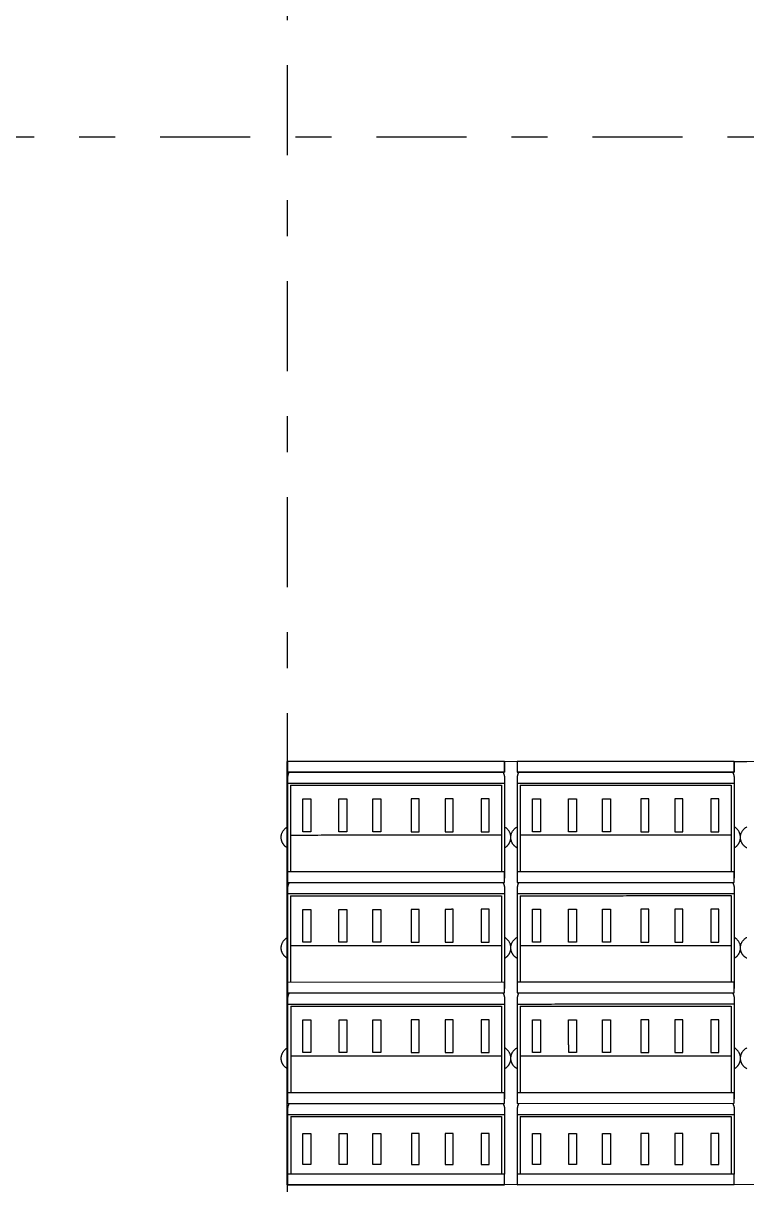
# Model space of a CAD drawing. Header units: millimetres. Extents: x 340 to 1003762, y 22 to 362022.
# Drawn here: x 419.419 to 421.427, y 71.436 to 74.662 of the extents above; entities that cross this region are included whole.
import ezdxf
from ezdxf.xclip import XClip

# ---------------------------------------------------------------- set-up
doc = ezdxf.new("R2010")
doc.units = ezdxf.units.MM
doc.header["$XCLIPFRAME"] = 0
doc.linetypes.add('LSBB_P_002 - PLANTA 1° NIVEL SALA DE VENTAS$0$DASHDOT2', pattern=[0.5, 0.25, -0.125, 0, -0.125])
for name, color, linetype in [('LSBB_P_002 - PLANTA 1° NIVEL SALA DE VENTAS$0$A-LAYOUT', 7, 'Continuous'), ('LSBB_P_002 - PLANTA 1° NIVEL SALA DE VENTAS$0$A-SALA-MUEB-ESPC', 1, 'Continuous'), ('LSBB_P_002 - PLANTA 1° NIVEL SALA DE VENTAS$0$EJES', 8, 'LSBB_P_002 - PLANTA 1° NIVEL SALA DE VENTAS$0$DASHDOT2'), ('XREF', 7, 'Continuous')]:
    doc.layers.add(name, color=color, linetype=linetype)

# ---------------------------------------------------------------- blocks, each defined once
blk = doc.blocks.new('LSBB_P_002 - PLANTA 1° NIVEL SALA DE VENTAS$0$SVLY')
at = {"layer": 'LSBB_P_002 - PLANTA 1° NIVEL SALA DE VENTAS$0$A-SALA-MUEB-ESPC'}
blk.add_line((1036.6809, 287.432, 0), (1036.7159, 287.432, 0), dxfattribs=at)
at = {"layer": 'LSBB_P_002 - PLANTA 1° NIVEL SALA DE VENTAS$0$A-SALA-MUEB-ESPC', "elevation": 0}
for points in [[(1037.9549, 287.4322), (1037.955, 286.2565), (1035.4396, 286.2562), (1035.4395, 287.4318)], [(1035.4407, 287.4024), (1036.0433, 287.4025), (1036.0433, 287.4319), (1035.4407, 287.4318)], [(1036.0783, 287.4025), (1036.6809, 287.4025), (1036.6809, 287.432), (1036.0783, 287.4319)], [(1035.4407, 287.0956), (1036.0434, 287.0957), (1036.0434, 287.1251), (1035.4407, 287.1251)], [(1036.0783, 287.0957), (1036.681, 287.0958), (1036.681, 287.1252), (1036.0783, 287.1251)], [(1035.4408, 286.7889), (1036.0434, 286.7889), (1036.0434, 286.8184), (1035.4408, 286.8183)], [(1036.0784, 286.7889), (1036.681, 286.789), (1036.681, 286.8185), (1036.0784, 286.8184)], [(1035.4408, 286.4821), (1036.0435, 286.4822), (1036.0435, 286.5116), (1035.4408, 286.5115)], [(1036.0784, 286.4822), (1036.681, 286.4823), (1036.681, 286.5117), (1036.0784, 286.5116)], [(1035.4409, 286.2562), (1036.0435, 286.2563), (1036.0435, 286.2857), (1035.4408, 286.2856)], [(1036.0784, 286.2563), (1036.6811, 286.2564), (1036.6811, 286.2858), (1036.0784, 286.2857)]]:
    blk.add_lwpolyline(points, close=True, dxfattribs=at)
at = {"layer": 'LSBB_P_002 - PLANTA 1° NIVEL SALA DE VENTAS$0$A-SALA-MUEB-ESPC'}
for points in [[(1036.0433, 287.4319, 0), (1035.742, 287.4319, 0), (1035.4407, 287.4318, 0)], [(1035.4407, 287.4318, 0), (1035.4407, 287.4177, 0), (1035.4407, 287.4024, 0)], [(1036.0433, 287.4316, 0), (1036.0433, 287.4177, 0), (1036.0433, 287.4025, 0)], [(1036.6809, 287.432, 0), (1036.3796, 287.4319, 0), (1036.0783, 287.4319, 0)], [(1036.0783, 287.4319, 0), (1036.0783, 287.4178, 0), (1036.0783, 287.4025, 0)], [(1036.6809, 287.4317, 0), (1036.6809, 287.4178, 0), (1036.6809, 287.4025, 0)], [(1036.0433, 287.4025, 0), (1035.742, 287.4024, 0), (1035.4407, 287.4024, 0)], [(1036.6809, 287.4025, 0), (1036.3796, 287.4025, 0), (1036.0783, 287.4025, 0)], [(1035.4407, 287.3716, 0), (1035.7433, 287.3716, 0), (1036.0433, 287.3717, 0)], [(1035.4407, 287.3716, 0), (1035.4407, 287.2296, 0), (1035.4407, 287.1077, 0)], [(1035.4495, 287.3657, 0), (1035.7433, 287.3657, 0), (1036.0346, 287.3657, 0)], [(1035.4495, 287.3657, 0), (1035.4495, 287.2354, 0), (1035.4495, 287.1251, 0)], [(1036.0346, 287.3657, 0), (1036.0346, 287.2354, 0), (1036.0346, 287.1251, 0)], [(1036.0433, 287.3717, 0), (1036.0434, 287.2297, 0), (1036.0434, 287.1078, 0)], [(1036.0783, 287.3717, 0), (1036.3809, 287.3717, 0), (1036.6809, 287.3717, 0)], [(1036.0783, 287.3717, 0), (1036.0783, 287.2297, 0), (1036.0783, 287.1078, 0)], [(1036.0871, 287.3657, 0), (1036.3808, 287.3658, 0), (1036.6722, 287.3658, 0)], [(1036.0871, 287.3657, 0), (1036.0871, 287.2354, 0), (1036.0871, 287.1251, 0)], [(1036.6722, 287.3658, 0), (1036.6722, 287.2355, 0), (1036.6722, 287.1252, 0)], [(1036.6809, 287.3717, 0), (1036.6809, 287.2298, 0), (1036.681, 287.1079, 0)], [(1035.4831, 287.3278, 0), (1035.4942, 287.3278, 0), (1035.5053, 287.3278, 0)], [(1035.4831, 287.2365, 0), (1035.4831, 287.2821, 0), (1035.4831, 287.3278, 0)], [(1035.5053, 287.3278, 0), (1035.5053, 287.2821, 0), (1035.5053, 287.2365, 0)], [(1035.5837, 287.3278, 0), (1035.5948, 287.3278, 0), (1035.6058, 287.3278, 0)], [(1035.5837, 287.2365, 0), (1035.5837, 287.2821, 0), (1035.5837, 287.3278, 0)], [(1035.6058, 287.3278, 0), (1035.6058, 287.2821, 0), (1035.6058, 287.2365, 0)], [(1035.6774, 287.3278, 0), (1035.6885, 287.3278, 0), (1035.6996, 287.3278, 0)], [(1035.6775, 287.2365, 0), (1035.6774, 287.2821, 0), (1035.6774, 287.3278, 0)], [(1035.6996, 287.3278, 0), (1035.6996, 287.2821, 0), (1035.6996, 287.2365, 0)], [(1035.7844, 287.3278, 0), (1035.7844, 287.2822, 0), (1035.7845, 287.2365, 0)], [(1035.8066, 287.3278, 0), (1035.7955, 287.3278, 0), (1035.7844, 287.3278, 0)], [(1035.8066, 287.2365, 0), (1035.8066, 287.2822, 0), (1035.8066, 287.3278, 0)], [(1035.8782, 287.3278, 0), (1035.8782, 287.2822, 0), (1035.8782, 287.2365, 0)], [(1035.9004, 287.3278, 0), (1035.8893, 287.3278, 0), (1035.8782, 287.3278, 0)], [(1035.9004, 287.2365, 0), (1035.9004, 287.2822, 0), (1035.9004, 287.3278, 0)], [(1035.9788, 287.3278, 0), (1035.9788, 287.2822, 0), (1035.9788, 287.2365, 0)], [(1036.001, 287.3278, 0), (1035.9899, 287.3278, 0), (1035.9788, 287.3278, 0)], [(1036.001, 287.2365, 0), (1036.001, 287.2822, 0), (1036.001, 287.3278, 0)], [(1036.1207, 287.3278, 0), (1036.1318, 287.3278, 0), (1036.1428, 287.3278, 0)], [(1036.1207, 287.2366, 0), (1036.1207, 287.2822, 0), (1036.1207, 287.3278, 0)], [(1036.1428, 287.3278, 0), (1036.1428, 287.2822, 0), (1036.1429, 287.2366, 0)], [(1036.2213, 287.3279, 0), (1036.2323, 287.3279, 0), (1036.2434, 287.3279, 0)], [(1036.2213, 287.2366, 0), (1036.2213, 287.2822, 0), (1036.2213, 287.3279, 0)], [(1036.2434, 287.3279, 0), (1036.2434, 287.2822, 0), (1036.2434, 287.2366, 0)], [(1036.315, 287.3279, 0), (1036.3261, 287.3279, 0), (1036.3372, 287.3279, 0)], [(1036.315, 287.2366, 0), (1036.315, 287.2822, 0), (1036.315, 287.3279, 0)], [(1036.3372, 287.3279, 0), (1036.3372, 287.2822, 0), (1036.3372, 287.2366, 0)], [(1036.422, 287.3279, 0), (1036.422, 287.2822, 0), (1036.422, 287.2366, 0)], [(1036.4442, 287.3279, 0), (1036.4331, 287.3279, 0), (1036.422, 287.3279, 0)], [(1036.4442, 287.2366, 0), (1036.4442, 287.2822, 0), (1036.4442, 287.3279, 0)], [(1036.5158, 287.3279, 0), (1036.5158, 287.2823, 0), (1036.5158, 287.2366, 0)], [(1036.538, 287.3279, 0), (1036.5269, 287.3279, 0), (1036.5158, 287.3279, 0)], [(1036.538, 287.2366, 0), (1036.538, 287.2823, 0), (1036.538, 287.3279, 0)], [(1036.6164, 287.3279, 0), (1036.6164, 287.2823, 0), (1036.6164, 287.2366, 0)], [(1036.6385, 287.3279, 0), (1036.6275, 287.3279, 0), (1036.6164, 287.3279, 0)], [(1036.6386, 287.2366, 0), (1036.6385, 287.2823, 0), (1036.6385, 287.3279, 0)], [(1035.452, 287.2275, 0), (1035.7433, 287.2276, 0), (1036.0346, 287.2276, 0)], [(1035.5053, 287.2365, 0), (1035.4942, 287.2365, 0), (1035.4831, 287.2365, 0)], [(1035.6058, 287.2365, 0), (1035.5948, 287.2365, 0), (1035.5837, 287.2365, 0)], [(1035.6996, 287.2365, 0), (1035.6885, 287.2365, 0), (1035.6775, 287.2365, 0)], [(1035.7845, 287.2365, 0), (1035.7955, 287.2365, 0), (1035.8066, 287.2365, 0)], [(1035.8782, 287.2365, 0), (1035.8893, 287.2365, 0), (1035.9004, 287.2365, 0)], [(1035.9788, 287.2365, 0), (1035.9899, 287.2365, 0), (1036.001, 287.2365, 0)], [(1036.0896, 287.2276, 0), (1036.3809, 287.2276, 0), (1036.6722, 287.2277, 0)], [(1036.1429, 287.2366, 0), (1036.1318, 287.2366, 0), (1036.1207, 287.2366, 0)], [(1036.2434, 287.2366, 0), (1036.2324, 287.2366, 0), (1036.2213, 287.2366, 0)], [(1036.3372, 287.2366, 0), (1036.3261, 287.2366, 0), (1036.315, 287.2366, 0)], [(1036.422, 287.2366, 0), (1036.4331, 287.2366, 0), (1036.4442, 287.2366, 0)], [(1036.5158, 287.2366, 0), (1036.5269, 287.2366, 0), (1036.538, 287.2366, 0)], [(1036.6164, 287.2366, 0), (1036.6275, 287.2366, 0), (1036.6386, 287.2366, 0)], [(1035.4407, 287.0648, 0), (1035.7434, 287.0649, 0), (1036.0434, 287.0649, 0)], [(1035.4407, 287.0648, 0), (1035.4408, 286.9229, 0), (1035.4408, 286.8009, 0)], [(1036.0434, 287.0649, 0), (1036.0434, 286.923, 0), (1036.0434, 286.801, 0)], [(1036.0783, 287.0649, 0), (1036.381, 287.0649, 0), (1036.681, 287.065, 0)], [(1036.0783, 287.0649, 0), (1036.0783, 286.923, 0), (1036.0784, 286.801, 0)], [(1036.681, 287.065, 0), (1036.681, 286.923, 0), (1036.681, 286.8011, 0)], [(1035.4495, 287.0589, 0), (1035.7433, 287.0589, 0), (1036.0346, 287.059, 0)], [(1035.4495, 287.0589, 0), (1035.4495, 286.9286, 0), (1035.4495, 286.8183, 0)], [(1036.0346, 287.059, 0), (1036.0346, 286.9287, 0), (1036.0346, 286.8184, 0)], [(1036.0871, 287.059, 0), (1036.3809, 287.059, 0), (1036.6722, 287.0591, 0)], [(1036.0871, 287.059, 0), (1036.0871, 286.9287, 0), (1036.0871, 286.8184, 0)], [(1036.6722, 287.0591, 0), (1036.6722, 286.9288, 0), (1036.6722, 286.8185, 0)], [(1035.4831, 287.021, 0), (1035.4942, 287.021, 0), (1035.5053, 287.021, 0)], [(1035.4831, 286.9297, 0), (1035.4831, 286.9754, 0), (1035.4831, 287.021, 0)], [(1035.5053, 287.021, 0), (1035.5053, 286.9754, 0), (1035.5053, 286.9297, 0)], [(1035.5837, 287.021, 0), (1035.5948, 287.021, 0), (1035.6059, 287.021, 0)], [(1035.5837, 286.9297, 0), (1035.5837, 286.9754, 0), (1035.5837, 287.021, 0)], [(1035.6059, 287.021, 0), (1035.6059, 286.9754, 0), (1035.6059, 286.9297, 0)], [(1035.6775, 287.021, 0), (1035.6886, 287.021, 0), (1035.6996, 287.021, 0)], [(1035.6775, 286.9297, 0), (1035.6775, 286.9754, 0), (1035.6775, 287.021, 0)], [(1035.6996, 287.021, 0), (1035.6996, 286.9754, 0), (1035.6997, 286.9297, 0)], [(1035.7845, 287.021, 0), (1035.7845, 286.9754, 0), (1035.7845, 286.9298, 0)], [(1035.8066, 287.021, 0), (1035.7956, 287.021, 0), (1035.7845, 287.021, 0)], [(1035.8067, 286.9298, 0), (1035.8067, 286.9754, 0), (1035.8066, 287.021, 0)], [(1035.9004, 287.0211, 0), (1035.8893, 287.021, 0), (1035.8783, 287.021, 0)], [(1035.8783, 287.021, 0), (1035.8783, 286.9754, 0), (1035.8783, 286.9298, 0)], [(1035.9004, 286.9298, 0), (1035.9004, 286.9754, 0), (1035.9004, 287.0211, 0)], [(1035.9788, 287.0211, 0), (1035.9788, 286.9754, 0), (1035.9788, 286.9298, 0)], [(1036.001, 287.0211, 0), (1035.9899, 287.0211, 0), (1035.9788, 287.0211, 0)], [(1036.001, 286.9298, 0), (1036.001, 286.9754, 0), (1036.001, 287.0211, 0)], [(1036.1207, 287.0211, 0), (1036.1318, 287.0211, 0), (1036.1429, 287.0211, 0)], [(1036.1207, 286.9298, 0), (1036.1207, 286.9754, 0), (1036.1207, 287.0211, 0)], [(1036.1429, 287.0211, 0), (1036.1429, 286.9754, 0), (1036.1429, 286.9298, 0)], [(1036.2213, 287.0211, 0), (1036.2324, 287.0211, 0), (1036.2435, 287.0211, 0)], [(1036.2213, 286.9298, 0), (1036.2213, 286.9755, 0), (1036.2213, 287.0211, 0)], [(1036.2435, 287.0211, 0), (1036.2435, 286.9755, 0), (1036.2435, 286.9298, 0)], [(1036.3151, 287.0211, 0), (1036.3261, 287.0211, 0), (1036.3372, 287.0211, 0)], [(1036.3151, 286.9298, 0), (1036.3151, 286.9755, 0), (1036.3151, 287.0211, 0)], [(1036.3372, 287.0211, 0), (1036.3372, 286.9755, 0), (1036.3372, 286.9298, 0)], [(1036.4221, 287.0211, 0), (1036.4221, 286.9755, 0), (1036.4221, 286.9298, 0)], [(1036.4442, 287.0211, 0), (1036.4332, 287.0211, 0), (1036.4221, 287.0211, 0)], [(1036.4442, 286.9298, 0), (1036.4442, 286.9755, 0), (1036.4442, 287.0211, 0)], [(1036.5158, 287.0211, 0), (1036.5158, 286.9755, 0), (1036.5159, 286.9299, 0)], [(1036.538, 287.0211, 0), (1036.5269, 287.0211, 0), (1036.5158, 287.0211, 0)], [(1036.538, 286.9299, 0), (1036.538, 286.9755, 0), (1036.538, 287.0211, 0)], [(1036.6386, 287.0212, 0), (1036.6275, 287.0212, 0), (1036.6164, 287.0211, 0)], [(1036.6164, 287.0211, 0), (1036.6164, 286.9755, 0), (1036.6164, 286.9299, 0)], [(1036.6386, 286.9299, 0), (1036.6386, 286.9755, 0), (1036.6386, 287.0212, 0)], [(1035.452, 286.9208, 0), (1035.7433, 286.9208, 0), (1036.0346, 286.9208, 0)], [(1035.5053, 286.9297, 0), (1035.4942, 286.9297, 0), (1035.4831, 286.9297, 0)], [(1035.6059, 286.9297, 0), (1035.5948, 286.9297, 0), (1035.5837, 286.9297, 0)], [(1035.6997, 286.9297, 0), (1035.6886, 286.9297, 0), (1035.6775, 286.9297, 0)], [(1035.7845, 286.9298, 0), (1035.7956, 286.9298, 0), (1035.8067, 286.9298, 0)], [(1035.8783, 286.9298, 0), (1035.8893, 286.9298, 0), (1035.9004, 286.9298, 0)], [(1035.9788, 286.9298, 0), (1035.9899, 286.9298, 0), (1036.001, 286.9298, 0)], [(1036.0896, 286.9208, 0), (1036.3809, 286.9209, 0), (1036.6722, 286.9209, 0)], [(1036.1429, 286.9298, 0), (1036.1318, 286.9298, 0), (1036.1207, 286.9298, 0)], [(1036.2435, 286.9298, 0), (1036.2324, 286.9298, 0), (1036.2213, 286.9298, 0)], [(1036.3372, 286.9298, 0), (1036.3262, 286.9298, 0), (1036.3151, 286.9298, 0)], [(1036.4221, 286.9298, 0), (1036.4332, 286.9298, 0), (1036.4442, 286.9298, 0)], [(1036.5159, 286.9299, 0), (1036.5269, 286.9299, 0), (1036.538, 286.9299, 0)], [(1036.6164, 286.9299, 0), (1036.6275, 286.9299, 0), (1036.6386, 286.9299, 0)], [(1035.4408, 286.7581, 0), (1035.7434, 286.7581, 0), (1036.0434, 286.7581, 0)], [(1035.4408, 286.7581, 0), (1035.4408, 286.6161, 0), (1035.4408, 286.5115, 0)], [(1035.4496, 286.7521, 0), (1035.7433, 286.7522, 0), (1036.0347, 286.7522, 0)], [(1035.4496, 286.7521, 0), (1035.4496, 286.6218, 0), (1035.4496, 286.5115, 0)], [(1036.0347, 286.7522, 0), (1036.0347, 286.6219, 0), (1036.0347, 286.5116, 0)], [(1036.0434, 286.7581, 0), (1036.0434, 286.6162, 0), (1036.0435, 286.4943, 0)], [(1036.0784, 286.7581, 0), (1036.381, 286.7582, 0), (1036.681, 286.7582, 0)], [(1036.0784, 286.7581, 0), (1036.0784, 286.6162, 0), (1036.0784, 286.5116, 0)], [(1036.0871, 286.7522, 0), (1036.3809, 286.7523, 0), (1036.6722, 286.7523, 0)], [(1036.0871, 286.7522, 0), (1036.0872, 286.6219, 0), (1036.0872, 286.5116, 0)], [(1036.6722, 286.7523, 0), (1036.6723, 286.622, 0), (1036.6723, 286.5117, 0)], [(1036.681, 286.7582, 0), (1036.681, 286.6163, 0), (1036.681, 286.4943, 0)], [(1035.4832, 286.7142, 0), (1035.4943, 286.7142, 0), (1035.5053, 286.7142, 0)], [(1035.4832, 286.623, 0), (1035.4832, 286.6686, 0), (1035.4832, 286.7142, 0)], [(1035.5053, 286.7142, 0), (1035.5053, 286.6686, 0), (1035.5053, 286.623, 0)], [(1035.5838, 286.7142, 0), (1035.5948, 286.7142, 0), (1035.6059, 286.7142, 0)], [(1035.5838, 286.623, 0), (1035.5838, 286.6686, 0), (1035.5838, 286.7142, 0)], [(1035.6059, 286.7142, 0), (1035.6059, 286.6686, 0), (1035.6059, 286.623, 0)], [(1035.6775, 286.7143, 0), (1035.6886, 286.7143, 0), (1035.6997, 286.7143, 0)], [(1035.6775, 286.623, 0), (1035.6775, 286.6686, 0), (1035.6775, 286.7143, 0)], [(1035.6997, 286.7143, 0), (1035.6997, 286.6686, 0), (1035.6997, 286.623, 0)], [(1035.7845, 286.7143, 0), (1035.7845, 286.6686, 0), (1035.7845, 286.623, 0)], [(1035.8067, 286.7143, 0), (1035.7956, 286.7143, 0), (1035.7845, 286.7143, 0)], [(1035.8067, 286.623, 0), (1035.8067, 286.6686, 0), (1035.8067, 286.7143, 0)], [(1035.8783, 286.7143, 0), (1035.8783, 286.6686, 0), (1035.8783, 286.623, 0)], [(1035.9005, 286.7143, 0), (1035.8894, 286.7143, 0), (1035.8783, 286.7143, 0)], [(1035.9005, 286.623, 0), (1035.9005, 286.6687, 0), (1035.9005, 286.7143, 0)], [(1035.9789, 286.7143, 0), (1035.9789, 286.6687, 0), (1035.9789, 286.623, 0)], [(1036.001, 286.7143, 0), (1035.99, 286.7143, 0), (1035.9789, 286.7143, 0)], [(1036.0011, 286.623, 0), (1036.001, 286.6687, 0), (1036.001, 286.7143, 0)], [(1036.1208, 286.7143, 0), (1036.1318, 286.7143, 0), (1036.1429, 286.7143, 0)], [(1036.1208, 286.623, 0), (1036.1208, 286.6687, 0), (1036.1208, 286.7143, 0)], [(1036.1429, 286.7143, 0), (1036.1429, 286.6687, 0), (1036.1429, 286.623, 0)], [(1036.2213, 286.7143, 0), (1036.2324, 286.7143, 0), (1036.2435, 286.7143, 0)], [(1036.2214, 286.6231, 0), (1036.2214, 286.6687, 0), (1036.2213, 286.7143, 0)], [(1036.2435, 286.7143, 0), (1036.2435, 286.6687, 0), (1036.2435, 286.6231, 0)], [(1036.3151, 286.7143, 0), (1036.3262, 286.7143, 0), (1036.3373, 286.7144, 0)], [(1036.3151, 286.6231, 0), (1036.3151, 286.6687, 0), (1036.3151, 286.7143, 0)], [(1036.3373, 286.7144, 0), (1036.3373, 286.6687, 0), (1036.3373, 286.6231, 0)], [(1036.4221, 286.7144, 0), (1036.4221, 286.6687, 0), (1036.4221, 286.6231, 0)], [(1036.4443, 286.7144, 0), (1036.4332, 286.7144, 0), (1036.4221, 286.7144, 0)], [(1036.4443, 286.6231, 0), (1036.4443, 286.6687, 0), (1036.4443, 286.7144, 0)], [(1036.5159, 286.7144, 0), (1036.5159, 286.6687, 0), (1036.5159, 286.6231, 0)], [(1036.538, 286.7144, 0), (1036.527, 286.7144, 0), (1036.5159, 286.7144, 0)], [(1036.5381, 286.6231, 0), (1036.538, 286.6687, 0), (1036.538, 286.7144, 0)], [(1036.6165, 286.7144, 0), (1036.6165, 286.6687, 0), (1036.6165, 286.6231, 0)], [(1036.6386, 286.7144, 0), (1036.6275, 286.7144, 0), (1036.6165, 286.7144, 0)], [(1036.6386, 286.6231, 0), (1036.6386, 286.6688, 0), (1036.6386, 286.7144, 0)], [(1035.4521, 286.614, 0), (1035.7434, 286.614, 0), (1036.0347, 286.6141, 0)], [(1035.5053, 286.623, 0), (1035.4943, 286.623, 0), (1035.4832, 286.623, 0)], [(1035.6059, 286.623, 0), (1035.5949, 286.623, 0), (1035.5838, 286.623, 0)], [(1035.6997, 286.623, 0), (1035.6886, 286.623, 0), (1035.6775, 286.623, 0)], [(1035.7845, 286.623, 0), (1035.7956, 286.623, 0), (1035.8067, 286.623, 0)], [(1035.8783, 286.623, 0), (1035.8894, 286.623, 0), (1035.9005, 286.623, 0)], [(1035.9789, 286.623, 0), (1035.99, 286.623, 0), (1036.0011, 286.623, 0)], [(1036.0896, 286.6141, 0), (1036.381, 286.6141, 0), (1036.6723, 286.6142, 0)], [(1036.1429, 286.623, 0), (1036.1319, 286.623, 0), (1036.1208, 286.623, 0)], [(1036.2435, 286.6231, 0), (1036.2324, 286.6231, 0), (1036.2214, 286.6231, 0)], [(1036.3373, 286.6231, 0), (1036.3262, 286.6231, 0), (1036.3151, 286.6231, 0)], [(1036.4221, 286.6231, 0), (1036.4332, 286.6231, 0), (1036.4443, 286.6231, 0)], [(1036.5159, 286.6231, 0), (1036.527, 286.6231, 0), (1036.5381, 286.6231, 0)], [(1036.6165, 286.6231, 0), (1036.6276, 286.6231, 0), (1036.6386, 286.6231, 0)], [(1035.4408, 286.4513, 0), (1035.7435, 286.4513, 0), (1036.0435, 286.4514, 0)], [(1035.4408, 286.4513, 0), (1035.4408, 286.3385, 0), (1035.4408, 286.2856, 0)], [(1036.0435, 286.4514, 0), (1036.0435, 286.3385, 0), (1036.0435, 286.2857, 0)], [(1036.0784, 286.4514, 0), (1036.381, 286.4514, 0), (1036.681, 286.4515, 0)], [(1036.0784, 286.4514, 0), (1036.0784, 286.3386, 0), (1036.0784, 286.2857, 0)], [(1036.681, 286.4515, 0), (1036.6811, 286.3386, 0), (1036.6811, 286.2858, 0)], [(1035.4496, 286.4454, 0), (1035.7434, 286.4454, 0), (1036.0347, 286.4455, 0)], [(1035.4496, 286.4454, 0), (1035.4496, 286.3355, 0), (1035.4496, 286.2856, 0)], [(1036.0347, 286.4455, 0), (1036.0347, 286.3356, 0), (1036.0347, 286.2857, 0)], [(1036.0872, 286.4455, 0), (1036.381, 286.4455, 0), (1036.6723, 286.4455, 0)], [(1036.0872, 286.4455, 0), (1036.0872, 286.3356, 0), (1036.0872, 286.2857, 0)], [(1036.6723, 286.4455, 0), (1036.6723, 286.3357, 0), (1036.6723, 286.2858, 0)], [(1035.4832, 286.3985, 0), (1035.4943, 286.3985, 0), (1035.5054, 286.3985, 0)], [(1035.4832, 286.3124, 0), (1035.4832, 286.3844, 0), (1035.4832, 286.3985, 0)], [(1035.5054, 286.3985, 0), (1035.5054, 286.3844, 0), (1035.5054, 286.3124, 0)], [(1035.5838, 286.3985, 0), (1035.5949, 286.3985, 0), (1035.606, 286.3985, 0)], [(1035.5838, 286.3124, 0), (1035.5838, 286.3844, 0), (1035.5838, 286.3985, 0)], [(1035.606, 286.3985, 0), (1035.606, 286.3844, 0), (1035.606, 286.3124, 0)], [(1035.6776, 286.3985, 0), (1035.6886, 286.3985, 0), (1035.6997, 286.3985, 0)], [(1035.6776, 286.3124, 0), (1035.6776, 286.3844, 0), (1035.6776, 286.3985, 0)], [(1035.6997, 286.3985, 0), (1035.6997, 286.3844, 0), (1035.6997, 286.3124, 0)], [(1035.7846, 286.3985, 0), (1035.7846, 286.3845, 0), (1035.7846, 286.3124, 0)], [(1035.8067, 286.3985, 0), (1035.7957, 286.3985, 0), (1035.7846, 286.3985, 0)], [(1035.8067, 286.3124, 0), (1035.8067, 286.3845, 0), (1035.8067, 286.3985, 0)], [(1035.8783, 286.3985, 0), (1035.8783, 286.3845, 0), (1035.8783, 286.3124, 0)], [(1035.9005, 286.3985, 0), (1035.8894, 286.3985, 0), (1035.8783, 286.3985, 0)], [(1035.9005, 286.3124, 0), (1035.9005, 286.3845, 0), (1035.9005, 286.3985, 0)], [(1035.9789, 286.3985, 0), (1035.9789, 286.3845, 0), (1035.9789, 286.3125, 0)], [(1036.0011, 286.3985, 0), (1035.99, 286.3985, 0), (1035.9789, 286.3985, 0)], [(1036.0011, 286.3125, 0), (1036.0011, 286.3845, 0), (1036.0011, 286.3985, 0)], [(1036.1208, 286.3986, 0), (1036.1319, 286.3986, 0), (1036.143, 286.3986, 0)], [(1036.1208, 286.3125, 0), (1036.1208, 286.3845, 0), (1036.1208, 286.3986, 0)], [(1036.143, 286.3986, 0), (1036.143, 286.3845, 0), (1036.143, 286.3125, 0)], [(1036.2214, 286.3986, 0), (1036.2325, 286.3986, 0), (1036.2436, 286.3986, 0)], [(1036.2214, 286.3125, 0), (1036.2214, 286.3845, 0), (1036.2214, 286.3986, 0)], [(1036.2436, 286.3986, 0), (1036.2436, 286.3845, 0), (1036.2436, 286.3125, 0)], [(1036.3152, 286.3986, 0), (1036.3262, 286.3986, 0), (1036.3373, 286.3986, 0)], [(1036.3152, 286.3125, 0), (1036.3152, 286.3845, 0), (1036.3152, 286.3986, 0)], [(1036.3373, 286.3986, 0), (1036.3373, 286.3845, 0), (1036.3373, 286.3125, 0)], [(1036.4222, 286.3986, 0), (1036.4222, 286.3845, 0), (1036.4222, 286.3125, 0)], [(1036.4443, 286.3986, 0), (1036.4332, 286.3986, 0), (1036.4222, 286.3986, 0)], [(1036.4443, 286.3125, 0), (1036.4443, 286.3846, 0), (1036.4443, 286.3986, 0)], [(1036.5159, 286.3986, 0), (1036.5159, 286.3846, 0), (1036.5159, 286.3125, 0)], [(1036.5381, 286.3986, 0), (1036.527, 286.3986, 0), (1036.5159, 286.3986, 0)], [(1036.5381, 286.3125, 0), (1036.5381, 286.3846, 0), (1036.5381, 286.3986, 0)], [(1036.6165, 286.3986, 0), (1036.6165, 286.3846, 0), (1036.6165, 286.3125, 0)], [(1036.6387, 286.3986, 0), (1036.6276, 286.3986, 0), (1036.6165, 286.3986, 0)], [(1036.6387, 286.3125, 0), (1036.6387, 286.3846, 0), (1036.6387, 286.3986, 0)], [(1035.5054, 286.3124, 0), (1035.4943, 286.3124, 0), (1035.4832, 286.3124, 0)], [(1035.606, 286.3124, 0), (1035.5949, 286.3124, 0), (1035.5838, 286.3124, 0)], [(1035.6997, 286.3124, 0), (1035.6887, 286.3124, 0), (1035.6776, 286.3124, 0)], [(1035.7846, 286.3124, 0), (1035.7957, 286.3124, 0), (1035.8067, 286.3124, 0)], [(1035.8783, 286.3124, 0), (1035.8894, 286.3124, 0), (1035.9005, 286.3124, 0)], [(1035.9789, 286.3125, 0), (1035.99, 286.3125, 0), (1036.0011, 286.3125, 0)], [(1036.143, 286.3125, 0), (1036.1319, 286.3125, 0), (1036.1208, 286.3125, 0)], [(1036.2436, 286.3125, 0), (1036.2325, 286.3125, 0), (1036.2214, 286.3125, 0)], [(1036.3373, 286.3125, 0), (1036.3262, 286.3125, 0), (1036.3152, 286.3125, 0)], [(1036.4222, 286.3125, 0), (1036.4333, 286.3125, 0), (1036.4443, 286.3125, 0)], [(1036.5159, 286.3125, 0), (1036.527, 286.3125, 0), (1036.5381, 286.3125, 0)], [(1036.6165, 286.3125, 0), (1036.6276, 286.3125, 0), (1036.6387, 286.3125, 0)]]:
    blk.add_open_spline(points, degree=2, dxfattribs=at)
for points in [[(1036.0433, 287.4318, 0), (1036.0433, 287.4321, 0), (1036.0433, 287.4316, 0)], [(1036.6809, 287.4319, 0), (1036.6809, 287.4322, 0), (1036.6809, 287.4317, 0)]]:
    blk.add_rational_spline(points, [0.890165042945, 0.781367627087, 0.995879238195], degree=2, dxfattribs=at)
for points, weights, knots in [([(1035.4455, 287.4024, 0), (1035.4411, 287.3955, 0), (1035.4409, 287.3873, 0), (1035.4408, 287.3794, 0), (1035.4407, 287.3716, 0)], [1, 0.963301646965, 1, 1, 1], [0, 0, 0, 1.596409, 1.596409, 3.723022, 3.723022, 3.723022]), ([(1036.0386, 287.4025, 0), (1036.0429, 287.3955, 0), (1036.0431, 287.3874, 0), (1036.0432, 287.3795, 0), (1036.0433, 287.3717, 0)], [1, 0.963301646965, 1, 1, 1], [0, 0, 0, 1.596409, 1.596409, 3.723022, 3.723022, 3.723022]), ([(1036.083, 287.4025, 0), (1036.0787, 287.3956, 0), (1036.0785, 287.3874, 0), (1036.0784, 287.3795, 0), (1036.0783, 287.3717, 0)], [1, 0.963301646965, 1, 1, 1], [0, 0, 0, 1.596409, 1.596409, 3.723022, 3.723022, 3.723022]), ([(1036.6762, 287.4025, 0), (1036.6805, 287.3956, 0), (1036.6807, 287.3875, 0), (1036.6808, 287.3796, 0), (1036.6809, 287.3717, 0)], [1, 0.963301646965, 1, 1, 1], [0, 0, 0, 1.596409, 1.596409, 3.723022, 3.723022, 3.723022]), ([(1035.4407, 287.1917, 0), (1035.4271, 287.199, 0), (1035.4239, 287.2141, 0), (1035.4189, 287.2383, 0), (1035.4407, 287.2498, 0)], [1, 0.905033936831, 1, 0.799622118104, 1], [0, 0, 0, 2.887952, 2.887952, 7.122102, 7.122102, 7.122102]), ([(1036.0434, 287.1918, 0), (1036.057, 287.1991, 0), (1036.0601, 287.2142, 0), (1036.0652, 287.2384, 0), (1036.0433, 287.2499, 0)], [1, 0.905033936831, 1, 0.799622118104, 1], [0, 0, 0, 2.887952, 2.887952, 7.122102, 7.122102, 7.122102]), ([(1036.0783, 287.1918, 0), (1036.0647, 287.1991, 0), (1036.0615, 287.2142, 0), (1036.0565, 287.2384, 0), (1036.0783, 287.2499, 0)], [1, 0.905033936831, 1, 0.799622118104, 1], [0, 0, 0, 2.887952, 2.887952, 7.122102, 7.122102, 7.122102]), ([(1036.6809, 287.1919, 0), (1036.6946, 287.1991, 0), (1036.6977, 287.2143, 0), (1036.7027, 287.2384, 0), (1036.6809, 287.25, 0)], [1, 0.905033936831, 1, 0.799622118104, 1], [0, 0, 0, 2.887952, 2.887952, 7.122102, 7.122102, 7.122102]), ([(1036.7159, 287.1919, 0), (1036.7022, 287.1992, 0), (1036.6991, 287.2143, 0), (1036.6941, 287.2384, 0), (1036.7159, 287.25, 0)], [1, 0.905033936831, 1, 0.799622118104, 1], [0, 0, 0, 2.887952, 2.887952, 7.122102, 7.122102, 7.122102]), ([(1035.4455, 287.0956, 0), (1035.4411, 287.0887, 0), (1035.4409, 287.0805, 0), (1035.4408, 287.0727, 0), (1035.4407, 287.0648, 0)], [1, 0.963301646965, 1, 1, 1], [0, 0, 0, 1.596409, 1.596409, 3.723022, 3.723022, 3.723022]), ([(1036.0386, 287.0957, 0), (1036.043, 287.0888, 0), (1036.0432, 287.0806, 0), (1036.0433, 287.0727, 0), (1036.0434, 287.0649, 0)], [1, 0.963301646965, 1, 1, 1], [0, 0, 0, 1.596409, 1.596409, 3.723022, 3.723022, 3.723022]), ([(1036.0831, 287.0957, 0), (1036.0787, 287.0888, 0), (1036.0785, 287.0806, 0), (1036.0784, 287.0728, 0), (1036.0783, 287.0649, 0)], [1, 0.963301646965, 1, 1, 1], [0, 0, 0, 1.596409, 1.596409, 3.723022, 3.723022, 3.723022]), ([(1036.6762, 287.0958, 0), (1036.6806, 287.0889, 0), (1036.6808, 287.0807, 0), (1036.6809, 287.0728, 0), (1036.681, 287.065, 0)], [1, 0.963301646965, 1, 1, 1], [0, 0, 0, 1.596409, 1.596409, 3.723022, 3.723022, 3.723022]), ([(1035.4408, 286.885, 0), (1035.4271, 286.8922, 0), (1035.424, 286.9073, 0), (1035.419, 286.9315, 0), (1035.4408, 286.9431, 0)], [1, 0.905033936831, 1, 0.799622118104, 1], [0, 0, 0, 2.887952, 2.887952, 7.122102, 7.122102, 7.122102]), ([(1036.0434, 286.8851, 0), (1036.057, 286.8923, 0), (1036.0602, 286.9074, 0), (1036.0652, 286.9316, 0), (1036.0434, 286.9431, 0)], [1, 0.905033936831, 1, 0.799622118104, 1], [0, 0, 0, 2.887952, 2.887952, 7.122102, 7.122102, 7.122102]), ([(1036.0784, 286.8851, 0), (1036.0647, 286.8923, 0), (1036.0616, 286.9074, 0), (1036.0565, 286.9316, 0), (1036.0783, 286.9432, 0)], [1, 0.905033936831, 1, 0.799622118104, 1], [0, 0, 0, 2.887952, 2.887952, 7.122102, 7.122102, 7.122102]), ([(1036.681, 286.8852, 0), (1036.6946, 286.8924, 0), (1036.6978, 286.9075, 0), (1036.7028, 286.9317, 0), (1036.681, 286.9432, 0)], [1, 0.905033936831, 1, 0.799622118104, 1], [0, 0, 0, 2.887952, 2.887952, 7.122102, 7.122102, 7.122102]), ([(1036.7159, 286.8852, 0), (1036.7023, 286.8924, 0), (1036.6991, 286.9075, 0), (1036.6941, 286.9317, 0), (1036.7159, 286.9432, 0)], [1, 0.905033936831, 1, 0.799622118104, 1], [0, 0, 0, 2.887952, 2.887952, 7.122102, 7.122102, 7.122102]), ([(1035.4455, 286.7889, 0), (1035.4412, 286.7819, 0), (1035.441, 286.7738, 0), (1035.4409, 286.7659, 0), (1035.4408, 286.7581, 0)], [1, 0.963301646965, 1, 1, 1], [0, 0, 0, 1.596409, 1.596409, 3.723022, 3.723022, 3.723022]), ([(1036.0387, 286.7889, 0), (1036.043, 286.782, 0), (1036.0432, 286.7738, 0), (1036.0433, 286.766, 0), (1036.0434, 286.7581, 0)], [1, 0.963301646965, 1, 1, 1], [0, 0, 0, 1.596409, 1.596409, 3.723022, 3.723022, 3.723022]), ([(1036.0831, 286.7889, 0), (1036.0787, 286.782, 0), (1036.0786, 286.7738, 0), (1036.0785, 286.766, 0), (1036.0784, 286.7581, 0)], [1, 0.963301646965, 1, 1, 1], [0, 0, 0, 1.596409, 1.596409, 3.723022, 3.723022, 3.723022]), ([(1036.6762, 286.789, 0), (1036.6806, 286.7821, 0), (1036.6808, 286.7739, 0), (1036.6809, 286.7661, 0), (1036.681, 286.7582, 0)], [1, 0.963301646965, 1, 1, 1], [0, 0, 0, 1.596409, 1.596409, 3.723022, 3.723022, 3.723022]), ([(1035.4408, 286.5782, 0), (1035.4272, 286.5855, 0), (1035.424, 286.6006, 0), (1035.419, 286.6247, 0), (1035.4408, 286.6363, 0)], [1, 0.905033936831, 1, 0.799622118104, 1], [0, 0, 0, 2.887952, 2.887952, 7.122102, 7.122102, 7.122102]), ([(1036.0434, 286.5783, 0), (1036.0571, 286.5855, 0), (1036.0602, 286.6007, 0), (1036.0652, 286.6248, 0), (1036.0434, 286.6364, 0)], [1, 0.905033936831, 1, 0.799622118104, 1], [0, 0, 0, 2.887952, 2.887952, 7.122102, 7.122102, 7.122102]), ([(1036.0784, 286.5783, 0), (1036.0647, 286.5855, 0), (1036.0616, 286.6007, 0), (1036.0566, 286.6248, 0), (1036.0784, 286.6364, 0)], [1, 0.905033936831, 1, 0.799622118104, 1], [0, 0, 0, 2.887952, 2.887952, 7.122102, 7.122102, 7.122102]), ([(1036.681, 286.5784, 0), (1036.6947, 286.5856, 0), (1036.6978, 286.6008, 0), (1036.7028, 286.6249, 0), (1036.681, 286.6365, 0)], [1, 0.905033936831, 1, 0.799622118104, 1], [0, 0, 0, 2.887952, 2.887952, 7.122102, 7.122102, 7.122102]), ([(1036.716, 286.5784, 0), (1036.7023, 286.5856, 0), (1036.6992, 286.6008, 0), (1036.6942, 286.6249, 0), (1036.716, 286.6365, 0)], [1, 0.905033936831, 1, 0.799622118104, 1], [0, 0, 0, 2.887952, 2.887952, 7.122102, 7.122102, 7.122102]), ([(1035.4456, 286.4821, 0), (1035.4412, 286.4752, 0), (1035.441, 286.467, 0), (1035.4409, 286.4591, 0), (1035.4408, 286.4513, 0)], [1, 0.963301646965, 1, 1, 1], [0, 0, 0, 1.596409, 1.596409, 3.723022, 3.723022, 3.723022]), ([(1036.0387, 286.4822, 0), (1036.0431, 286.4753, 0), (1036.0433, 286.4671, 0), (1036.0434, 286.4592, 0), (1036.0435, 286.4514, 0)], [1, 0.963301646965, 1, 1, 1], [0, 0, 0, 1.596409, 1.596409, 3.723022, 3.723022, 3.723022]), ([(1036.0832, 286.4822, 0), (1036.0788, 286.4753, 0), (1036.0786, 286.4671, 0), (1036.0785, 286.4592, 0), (1036.0784, 286.4514, 0)], [1, 0.963301646965, 1, 1, 1], [0, 0, 0, 1.596409, 1.596409, 3.723022, 3.723022, 3.723022]), ([(1036.6763, 286.4823, 0), (1036.6807, 286.4754, 0), (1036.6808, 286.4672, 0), (1036.6809, 286.4593, 0), (1036.681, 286.4515, 0)], [1, 0.963301646965, 1, 1, 1], [0, 0, 0, 1.596409, 1.596409, 3.723022, 3.723022, 3.723022])]:
    blk.add_rational_spline(points, weights, degree=2, knots=knots, dxfattribs=at)
blk = doc.blocks.new('LSBB_P_002 - PLANTA 1° NIVEL SALA DE VENTAS', base_point=(223.5696, 14.2202))
at = {"layer": 'LSBB_P_002 - PLANTA 1° NIVEL SALA DE VENTAS$0$EJES'}
for p, q in [((835.4395, 330.1656), (835.4395, 242.5191)), ((879.7376, 289.1656), (769.0572, 289.1656))]:
    blk.add_line(p, q, dxfattribs=at)
at = {"layer": 'LSBB_P_002 - PLANTA 1° NIVEL SALA DE VENTAS$0$A-LAYOUT', "color": 1}
blk.add_blockref('LSBB_P_002 - PLANTA 1° NIVEL SALA DE VENTAS$0$SVLY', (-200, 0), dxfattribs=at)

msp = doc.modelspace()

# ---------------------------------------------------------------- block references
at = {"layer": 'XREF'}
ref = msp.add_blockref('LSBB_P_002 - PLANTA 1° NIVEL SALA DE VENTAS', (-191.719, -200.5998), dxfattribs=at)
XClip(ref).set_block_clipping_path([(755.454857474, 236.6800249606), (887.3150098981, 333.6713636781)])

doc.saveas('drawing.dxf')
